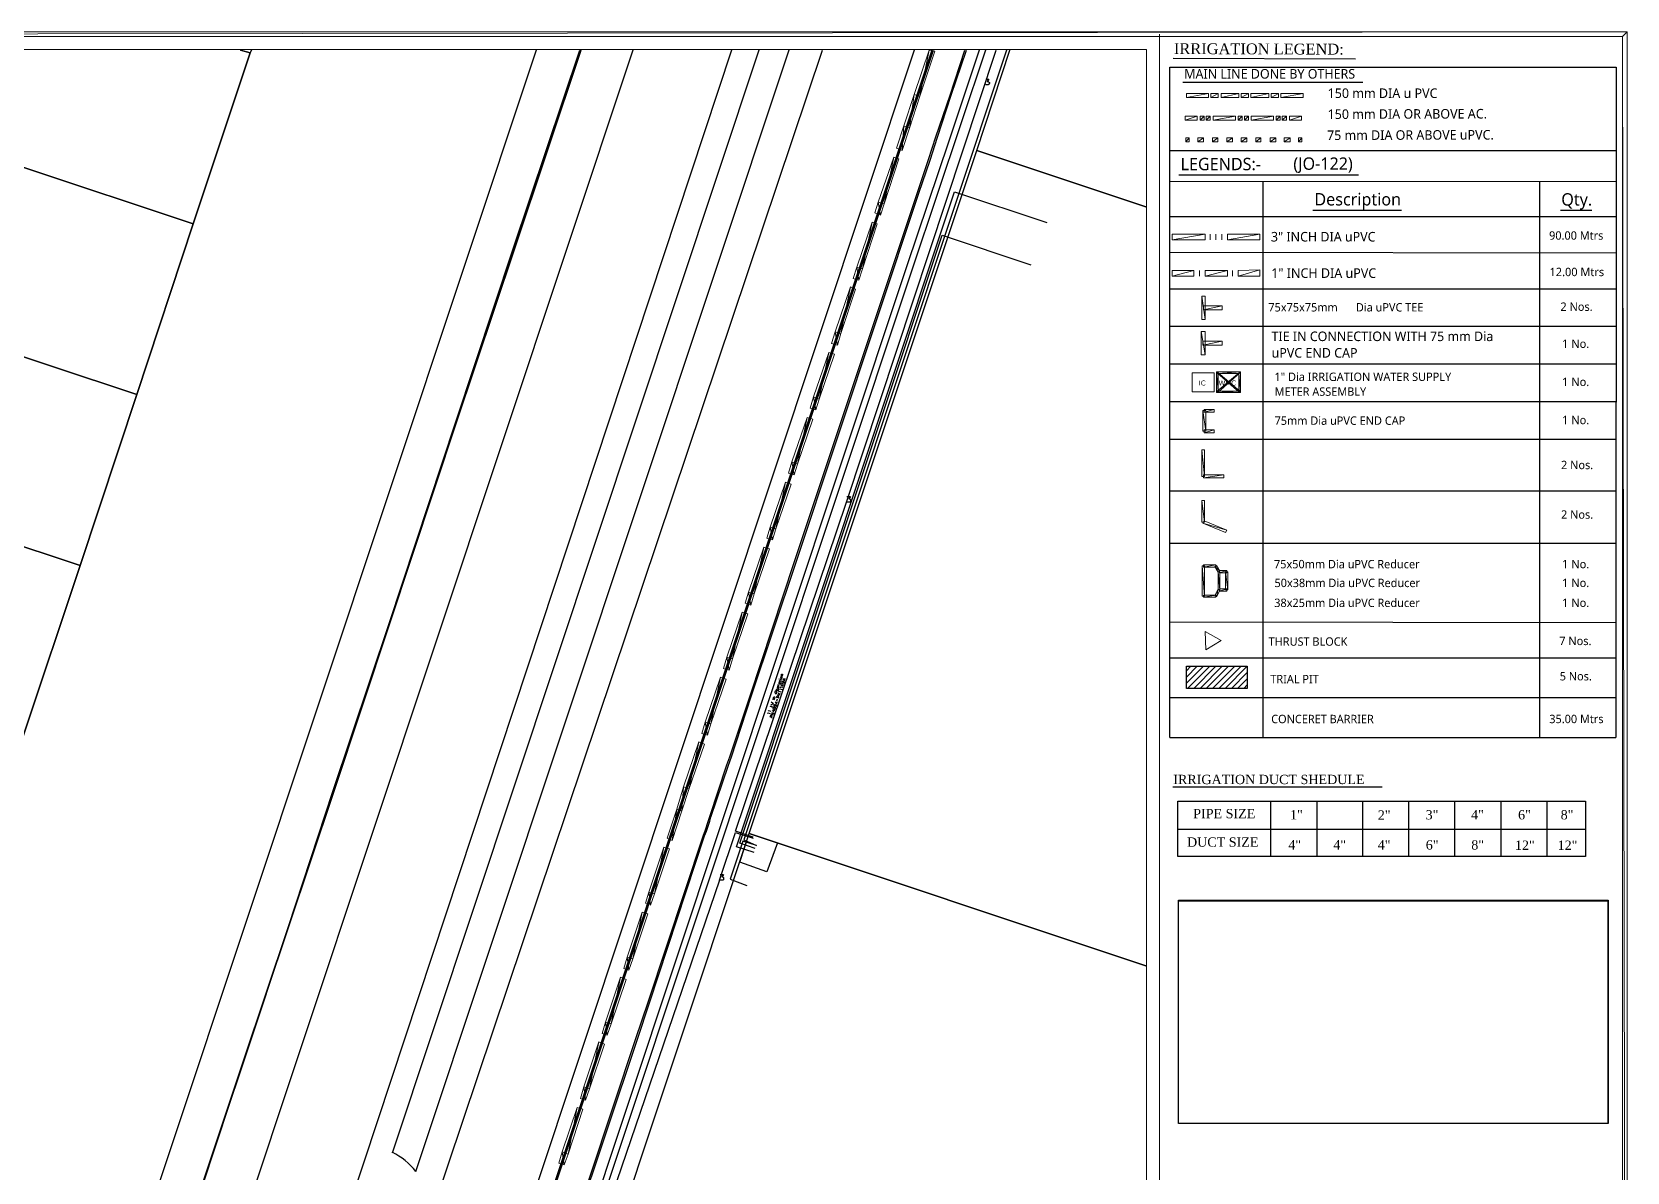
# Model space of a CAD drawing. Header units: inches. Extents: x 5 to 844, y 8 to 596.
# Drawn here: x 483.5 to 843.7, y 338.3 to 595.8 of the extents above; entities that cross this region are included whole.
import ezdxf

# ---------------------------------------------------------------- set-up
doc = ezdxf.new("R2010")
doc.units = ezdxf.units.IN
doc.header["$MEASUREMENT"] = 0
for name, color, linetype in [('PDF_Geometry', 7, 'Continuous'), ('PDF_Images', 7, 'Continuous'), ('PDF_Text', 7, 'Continuous')]:
    doc.layers.add(name, color=color, linetype=linetype)
doc.styles.add('PDF Bookman Old Style', font='BOOKOS.TTF')
doc.styles.add('PDF Segoe UI', font='segoeui.ttf')
doc.styles.add('PDF Verdana', font='verdana.ttf')
picture_1 = doc.add_image_def('image3.png', size_in_pixel=(641, 333))

msp = doc.modelspace()

# ---------------------------------------------------------------- linework, layer by layer
at = {"layer": 'PDF_Geometry', "lineweight": 0}
for points in [[(843.66, 595.79), (6.31, 594.76), (5.16, 595.79), (843.66, 595.79)], [(842.63, 594.76), (843.66, 595.79), (6.31, 594.76), (842.63, 594.76)], [(843.66, 595.79), (842.63, 594.76)], [(843.42, 145.15), (842.63, 594.76), (843.66, 595.79), (843.66, 145.15)], [(843.42, 145.15), (842.63, 594.76), (842.63, 145.15)], [(735.15, 145.15), (735.15, 591.8), (10.56, 591.8), (10.56, 12.74)]]:
    msp.add_lwpolyline(points, dxfattribs=at)
at = {"layer": 'PDF_Geometry', "lineweight": 13}
msp.add_lwpolyline([(738.11, 145.15), (738.11, 595.27)], dxfattribs=at)
at = {"layer": 'PDF_Geometry', "lineweight": 25}
for points in [[(597.33, 591.67), (448.83, 145.68), (371.7, 106.98), (427.62, 274.76), (430.19, 282.47), (437.91, 279.9), (440.35, 287.61), (432.76, 290.19), (442.92, 321.04), (455.78, 359.61), (481.49, 436.75), (494.35, 475.32), (507.2, 513.89), (519.93, 552.46), (532.79, 591.03), (533.04, 591.67)], [(530.6, 591.67), (532.79, 591.03), (519.93, 552.46), (442.92, 578.04), (447.42, 591.67)], [(641.43, 591.67), (469.15, 70.85)], [(486.12, 67.9), (662, 591.67)], [(533.04, 591.67), (532.79, 591.03), (530.6, 591.67)], [(668.79, 126.62), (561.46, 162.39), (645.41, 414.77), (735.02, 384.94), (645.41, 414.77), (696.84, 569.04), (735.02, 556.32), (696.84, 569.04), (704.29, 591.67)], [(740.42, 436.49), (740.42, 587.81), (841.22, 587.81), (841.09, 436.49)], [(430.06, 539.47), (442.92, 578.04), (519.93, 552.46), (507.2, 513.89), (430.06, 539.47)], [(417.21, 500.9), (430.06, 539.47), (507.2, 513.89), (494.35, 475.32), (417.21, 500.9)], [(404.35, 462.46), (417.21, 500.9), (494.35, 475.32), (481.49, 436.75), (404.35, 462.46)], [(652.48, 449.99), (652.61, 449.86), (652.61, 449.73), (652.74, 449.86), (652.87, 449.86), (652.87, 449.99), (652.87, 450.12), (652.74, 450.25), (652.61, 450.25), (652.61, 450.12), (652.48, 449.99)], [(653, 450.38), (652.61, 450.38)], [(652.74, 450.38), (652.74, 450.51), (652.74, 450.63), (652.74, 450.76), (652.87, 450.76), (653.12, 450.63)], [(651.2, 446.65), (651.2, 446.52), (651.32, 446.52), (651.32, 446.39), (651.45, 446.39), (651.58, 446.39), (651.71, 446.52), (651.71, 446.65), (651.71, 446.78), (651.58, 446.91), (651.45, 446.91), (651.32, 446.91), (651.2, 446.78), (651.2, 446.65)], [(651.58, 447.16), (651.58, 447.29), (651.71, 447.42), (651.84, 447.42), (651.97, 447.42), (651.97, 447.29), (651.97, 447.16), (651.84, 447.03)], [(652.1, 446.91), (651.58, 447.16), (651.58, 447.03)], [(651.84, 447.68), (651.97, 448.06), (651.84, 448.06), (651.84, 447.93), (651.84, 447.81), (651.84, 447.68), (651.97, 447.68), (652.1, 447.68), (652.1, 447.81), (652.1, 447.93)], [(651.97, 448.19), (651.97, 448.32), (651.97, 448.45)], [(652.22, 448.06), (651.97, 448.19), (652.1, 448.19)], [(651.97, 446.65), (652.22, 446.01)], [(652.1, 449.35), (652.48, 449.22), (652.61, 449.22), (652.61, 449.35)], [(652.48, 448.83), (652.22, 448.96), (652.1, 448.83), (652.1, 448.71), (652.1, 448.58), (652.22, 448.58), (652.35, 448.58), (652.48, 448.71), (652.48, 448.83)], [(652.22, 446.78), (652.1, 446.91), (652.61, 446.78)], [(652.22, 449.61), (652.22, 449.73), (652.22, 449.61)], [(652.22, 449.22), (652.35, 449.35)], [(652.35, 449.61), (652.74, 449.48)], [(652.35, 447.29), (652.35, 447.42), (652.87, 447.29)], [(652.48, 447.68), (652.48, 447.81), (652.48, 447.93), (653, 447.81)], [(652.61, 448.45), (652.61, 448.32), (652.74, 448.19), (652.87, 448.19), (653, 448.19), (653.12, 448.19), (653.12, 448.32), (653.12, 448.45), (653, 448.58), (652.87, 448.58), (652.74, 448.58), (652.61, 448.45)], [(652.87, 448.83), (652.87, 448.96), (652.87, 449.09), (652.87, 449.22), (653, 449.22), (653.12, 449.22), (653.12, 449.09), (653.25, 448.71), (653.38, 449.09)], [(653.51, 449.22), (653.12, 449.73), (653.64, 449.73)], [(653.38, 449.48), (653.51, 449.73)], [(650.68, 443.31), (650.17, 443.43)], [(650.3, 443.95), (650.94, 444.08), (650.42, 444.46)], [(650.42, 443.69), (650.55, 443.31)], [(650.42, 443.43), (650.68, 443.56)], [(651.2, 444.98), (650.68, 445.11)], [(650.81, 443.18), (650.81, 443.05), (650.94, 442.92), (651.07, 442.92), (651.07, 442.79), (651.2, 442.79), (651.32, 442.92), (651.32, 443.05), (651.45, 443.18), (651.32, 443.18), (651.2, 443.31), (651.07, 443.31), (650.94, 443.31), (650.94, 443.18), (650.81, 443.18)], [(650.94, 445.36), (650.94, 445.49), (651.07, 445.62), (651.2, 445.62), (651.32, 445.49)], [(651.32, 445.23), (650.94, 445.36), (651.07, 445.23)], [(651.32, 443.95), (651.32, 443.82), (651.45, 443.82), (651.32, 443.69), (651.32, 443.56), (651.2, 443.56), (651.2, 443.43), (651.2, 443.56), (651.07, 443.56), (651.07, 443.69), (651.07, 443.82), (651.2, 443.95), (651.32, 443.95), (651.45, 443.82), (651.58, 443.82), (651.58, 443.69), (651.58, 443.56), (651.45, 443.43)], [(651.84, 444.33), (651.32, 444.46), (651.58, 444.08), (651.71, 444.46)], [(652.22, 445.36), (651.71, 445.49), (651.71, 445.75), (651.84, 445.88), (651.97, 445.88), (652.1, 445.88), (651.97, 445.75), (651.97, 445.49)], [(651.71, 444.72), (651.84, 445.23)], [(652.35, 446.01), (651.84, 446.13)], [(652.1, 446.26), (652.48, 446.39)], [(649.65, 441.89), (649.65, 441.89), (649.65, 442.02), (650.17, 441.89)], [(649.91, 442.41), (649.78, 442.54), (650.3, 442.41)], [(650.68, 440.86), (650.17, 441.12), (650.3, 441.38), (650.3, 441.51), (650.42, 441.51), (650.55, 441.38), (650.55, 441.25), (650.42, 440.99)], [(650.94, 441.51), (650.42, 441.76)], [(650.55, 442.15), (650.68, 441.64)], [(651.2, 442.54), (650.68, 442.66), (650.94, 442.28), (651.07, 442.66)], [(650.68, 441.76), (651.07, 442.02)], [(740.42, 436.49), (841.09, 436.49)], [(741.06, 425.31), (788.37, 425.31)], [(742.22, 422.09), (834.27, 422.09), (834.27, 409.62), (742.22, 409.62), (742.22, 422.09)], [(763.18, 422.09), (763.18, 409.62)], [(773.59, 422.09), (773.59, 409.62)], [(783.88, 422.09), (783.88, 409.62)], [(794.29, 422.09), (794.29, 409.62)], [(804.7, 422.09), (804.7, 409.62)], [(815.12, 422.09), (815.12, 409.62)], [(825.53, 422.09), (825.53, 409.62)], [(742.22, 415.79), (834.27, 415.79)], [(742.35, 349.33), (742.35, 399.59), (839.29, 399.59), (839.29, 349.33), (742.35, 349.33)]]:
    msp.add_lwpolyline(points, dxfattribs=at)
at = {"layer": 'PDF_Geometry', "color": 252, "lineweight": 20, "true_color": 0x989898}
for points in [[(533.04, 591.67), (532.79, 591.03), (519.93, 552.46), (507.2, 513.89), (494.35, 475.32), (481.49, 436.75), (455.78, 359.61), (442.92, 321.04), (432.76, 290.19), (440.35, 287.61), (437.91, 279.9), (430.19, 282.47), (427.62, 274.76), (371.7, 106.98), (448.83, 145.68), (597.33, 591.67)], [(447.42, 591.67), (442.92, 578.04), (430.06, 539.47), (417.21, 500.9), (404.35, 462.46), (392.78, 427.75), (469.92, 402.04), (481.49, 436.75), (494.35, 475.32), (507.2, 513.89), (519.93, 552.46), (532.79, 591.03), (533.04, 591.67)], [(704.29, 591.67), (696.84, 569.04), (645.41, 414.76), (561.46, 162.39), (511.7, 12.87)]]:
    msp.add_lwpolyline(points, dxfattribs=at)
at = {"layer": 'PDF_Geometry', "color": 30, "lineweight": 25}
for points in [[(457.96, 143.36), (458.35, 144.52), (467.22, 171.01), (469.79, 178.59), (472.23, 186.18), (482.39, 216.65), (494.99, 254.57), (507.59, 292.5), (518.65, 325.54), (531.24, 363.47), (541.4, 393.81), (551.43, 424.28), (564.16, 462.21), (579.2, 507.72), (592.18, 546.8), (607.23, 591.67)], [(607.36, 591.67), (592.31, 546.8), (579.33, 507.72), (564.16, 462.21), (551.56, 424.15), (541.4, 393.81), (531.37, 363.47), (518.65, 325.54), (507.72, 292.5), (495.12, 254.57), (482.52, 216.52), (472.36, 186.18), (469.79, 178.59), (467.35, 171.01), (458.48, 144.39), (458.09, 143.24)], [(458.09, 143.24), (458.48, 144.39), (467.35, 170.88), (469.92, 178.59), (472.49, 186.18), (482.52, 216.52), (495.25, 254.57), (507.85, 292.5), (518.77, 325.41), (531.37, 363.47), (541.53, 393.81), (551.69, 424.15), (564.29, 462.21), (579.33, 507.59), (592.44, 546.67), (607.48, 591.67)]]:
    msp.add_lwpolyline(points, dxfattribs=at)
at = {"layer": 'PDF_Geometry', "color": 252, "lineweight": 25, "true_color": 0x989898}
for points in [[(619.18, 591.67), (485.6, 190.16), (487.28, 186.69), (485.6, 181.68)], [(682.69, 591.67), (542.82, 171.13)], [(647.6, 591.67), (564.8, 342.64)], [(654.41, 591.67), (570.07, 338.4)]]:
    msp.add_lwpolyline(points, dxfattribs=at)
at = {"layer": 'PDF_Geometry', "color": 3, "lineweight": 25}
for points in [[(697.35, 591.67), (690.54, 571.1), (681.02, 542.94), (639.11, 416.95), (555.16, 164.58), (548.34, 144.26), (504.63, 12.87)], [(698.77, 591.67), (682.31, 542.43), (549.63, 143.75), (506.05, 12.87)], [(599.13, 306.13), (619.83, 368.48), (622.65, 376.71), (635.13, 414.38), (635.51, 415.41), (636.28, 417.72), (636.54, 418.62), (640.4, 430.32), (641.04, 432.12), (645.67, 445.88), (655.57, 475.96), (683.47, 559.53), (685.91, 566.99), (687.58, 572.13), (690.79, 581.51), (694.14, 591.67)], [(599.38, 306), (620.21, 368.35), (622.91, 376.58), (635.38, 414.25), (635.77, 415.28), (636.54, 417.59), (636.8, 418.49), (640.78, 430.19), (641.43, 432.12), (645.92, 445.75), (655.95, 475.83), (683.72, 559.4), (686.29, 566.86), (687.97, 572), (691.05, 581.51), (694.52, 591.67)], [(667.4, 489.59), (701.21, 591.67)], [(698.89, 585.11), (699.54, 585.11), (699.15, 584.6), (699.41, 584.6), (699.54, 584.47), (699.67, 584.34), (699.67, 584.21), (699.54, 583.96), (699.41, 583.83), (699.28, 583.83), (699.02, 583.83), (698.89, 583.83), (698.77, 583.96), (698.77, 584.09)], [(667.52, 490.88), (668.3, 490.88), (667.91, 490.36), (668.04, 490.36), (668.17, 490.36), (668.3, 490.23), (668.3, 490.1), (668.3, 489.98), (668.3, 489.72), (668.17, 489.59), (667.91, 489.59), (667.78, 489.59), (667.52, 489.59), (667.52, 489.72), (667.4, 489.85)], [(646.31, 413.99), (642.32, 415.28), (667.4, 489.59)], [(638.73, 404.22), (642.32, 415.02), (646.31, 413.74)], [(638.73, 404.22), (595.53, 277.71), (557.47, 159.18), (557.21, 158.66)], [(638.85, 405.51), (639.63, 405.51), (639.24, 404.99), (639.37, 404.99), (639.5, 404.99), (639.63, 404.87), (639.63, 404.74), (639.63, 404.61), (639.63, 404.35), (639.5, 404.22), (639.24, 404.22), (639.11, 404.22), (638.85, 404.22), (638.85, 404.35), (638.73, 404.48)]]:
    msp.add_lwpolyline(points, dxfattribs=at)
at = {"layer": 'PDF_Geometry', "color": 3, "lineweight": 90}
msp.add_lwpolyline([(686.81, 591.67), (681.02, 574.31), (629.6, 420.04), (543.07, 159.95), (540.5, 152.11)], dxfattribs=at)
at = {"layer": 'PDF_Geometry', "color": 6, "lineweight": 25}
for points in [[(703.52, 591.67), (644.25, 413.35), (647.08, 412.07), (644, 413.09), (641.17, 404.48), (644.9, 403.07)], [(646.57, 410.52), (642.58, 411.81), (691.82, 559.66), (712.65, 552.72)], [(646.82, 411.42), (643.35, 412.58), (688.99, 549.89), (709.05, 543.2)], [(744.15, 451.53), (745.18, 452.56)], [(744.15, 450.12), (746.59, 452.56)], [(744.15, 448.71), (748.01, 452.56)], [(744.15, 452.56), (757.91, 452.56), (757.91, 447.55), (744.15, 447.55), (744.15, 452.56)], [(744.41, 447.55), (749.42, 452.56)], [(745.82, 447.55), (750.83, 452.56)], [(747.23, 447.55), (752.25, 452.56)], [(748.65, 447.55), (753.66, 452.56)], [(750.06, 447.55), (755.08, 452.56)], [(751.48, 447.55), (756.49, 452.56)], [(752.89, 447.55), (757.91, 452.56)], [(754.31, 447.55), (757.91, 451.15)], [(755.72, 447.55), (757.91, 449.73)], [(757.13, 447.55), (757.91, 448.32)]]:
    msp.add_lwpolyline(points, dxfattribs=at)
at = {"layer": 'PDF_Geometry', "color": 3, "lineweight": 0}
for points in [[(682.69, 581.64), (683.98, 581.26), (686.04, 591.67), (682.69, 581.64)], [(683.98, 581.26), (686.04, 591.67), (687.32, 591.41), (683.98, 581.26)], [(686.04, 591.67), (687.32, 591.41), (686.42, 591.67), (686.04, 591.67)], [(680.38, 574.57), (681.67, 574.06), (682.69, 581.64), (680.38, 574.57)], [(681.67, 574.06), (682.69, 581.64), (683.98, 581.26), (681.67, 574.06)], [(744.15, 581.9), (744.15, 581), (749.16, 581.9), (744.15, 581.9)], [(744.15, 581), (749.16, 581.9), (749.16, 581), (744.15, 581)], [(749.68, 581.9), (749.68, 581), (751.35, 581.9), (749.68, 581.9)], [(749.68, 581), (751.35, 581.9), (751.35, 581), (749.68, 581)], [(751.99, 581.9), (751.99, 581), (755.98, 581.9), (751.99, 581.9)], [(751.99, 581), (755.98, 581.9), (755.98, 581), (751.99, 581)], [(756.49, 581.9), (756.49, 581), (758.16, 581.9), (756.49, 581.9)], [(756.49, 581), (758.16, 581.9), (758.16, 581), (756.49, 581)], [(758.68, 581.9), (758.68, 581), (762.79, 581.9), (758.68, 581.9)], [(758.68, 581), (762.79, 581.9), (762.79, 581), (758.68, 581)], [(763.3, 581.9), (763.3, 581), (764.98, 581.9), (763.3, 581.9)], [(763.3, 581), (764.98, 581.9), (764.98, 581), (763.3, 581)], [(765.49, 581.9), (765.49, 581), (770.5, 581.9), (765.49, 581.9)], [(765.49, 581), (770.5, 581.9), (770.5, 581), (765.49, 581)], [(770.5, 581.9), (770.5, 581)], [(743.89, 576.76), (743.89, 575.86), (746.59, 576.76), (743.89, 576.76)], [(743.89, 575.86), (746.59, 576.76), (746.59, 575.86), (743.89, 575.86)], [(747.23, 576.76), (747.23, 575.86), (748.13, 576.76), (747.23, 576.76)], [(747.23, 575.86), (748.13, 576.76), (748.13, 575.86), (747.23, 575.86)], [(748.65, 576.76), (748.65, 575.86), (749.55, 576.76), (748.65, 576.76)], [(748.65, 575.86), (749.55, 576.76), (749.55, 575.86), (748.65, 575.86)], [(750.19, 576.76), (750.19, 575.86), (755.21, 576.76), (750.19, 576.76)], [(750.19, 575.86), (755.21, 576.76), (755.21, 575.86), (750.19, 575.86)], [(755.85, 576.76), (755.85, 575.86), (756.75, 576.76), (755.85, 576.76)], [(755.85, 575.86), (756.75, 576.76), (756.75, 575.86), (755.85, 575.86)], [(757.26, 576.76), (757.26, 575.86), (758.16, 576.76), (757.26, 576.76)], [(757.26, 575.86), (758.16, 576.76), (758.16, 575.86), (757.26, 575.86)], [(758.8, 576.76), (758.8, 575.86), (763.82, 576.76), (758.8, 576.76)], [(758.8, 575.86), (763.82, 576.76), (763.82, 575.86), (758.8, 575.86)], [(764.46, 576.76), (764.46, 575.86), (765.36, 576.76), (764.46, 576.76)], [(764.46, 575.86), (765.36, 576.76), (765.36, 575.86), (764.46, 575.86)], [(765.75, 576.76), (765.75, 575.86), (766.78, 576.76), (765.75, 576.76)], [(765.75, 575.86), (766.78, 576.76), (766.78, 575.86), (765.75, 575.86)], [(767.42, 576.76), (767.42, 575.86), (770.12, 576.76), (767.42, 576.76)], [(767.42, 575.86), (770.12, 576.76), (770.12, 575.86), (767.42, 575.86)], [(770.12, 576.76), (770.12, 575.86)], [(680.38, 574.57), (679.99, 569.04), (678.71, 569.56), (680.38, 574.57)], [(681.67, 574.06), (680.38, 574.57), (679.99, 569.04), (681.67, 574.06)], [(681.67, 574.06), (680.38, 574.57)], [(744.02, 571.87), (744.02, 570.97), (744.79, 571.87), (744.02, 571.87)], [(744.02, 570.97), (744.79, 571.87), (744.79, 570.97), (744.02, 570.97)], [(746.72, 571.87), (746.72, 570.97), (748.01, 571.87), (746.72, 571.87)], [(746.72, 570.97), (748.01, 571.87), (748.01, 570.97), (746.72, 570.97)], [(750.06, 571.87), (750.06, 570.97), (751.22, 571.87), (750.06, 571.87)], [(750.06, 570.97), (751.22, 571.87), (751.22, 570.97), (750.06, 570.97)], [(753.28, 571.87), (753.28, 570.97), (754.56, 571.87), (753.28, 571.87)], [(753.28, 570.97), (754.56, 571.87), (754.56, 570.97), (753.28, 570.97)], [(756.49, 571.87), (756.49, 570.97), (757.78, 571.87), (756.49, 571.87)], [(756.49, 570.97), (757.78, 571.87), (757.78, 570.97), (756.49, 570.97)], [(759.83, 571.87), (759.83, 570.97), (760.99, 571.87), (759.83, 571.87)], [(759.83, 570.97), (760.99, 571.87), (760.99, 570.97), (759.83, 570.97)], [(763.05, 571.87), (763.05, 570.97), (764.33, 571.87), (763.05, 571.87)], [(763.05, 570.97), (764.33, 571.87), (764.33, 570.97), (763.05, 570.97)], [(766.26, 571.87), (766.26, 570.97), (767.55, 571.87), (766.26, 571.87)], [(766.26, 570.97), (767.55, 571.87), (767.55, 570.97), (766.26, 570.97)], [(769.48, 571.87), (769.48, 570.97), (770.25, 571.87), (769.48, 571.87)], [(769.48, 570.97), (770.25, 571.87), (770.25, 570.97), (769.48, 570.97)], [(770.25, 571.87), (770.25, 570.97)], [(678.07, 567.5), (675.88, 556.96), (674.59, 557.34), (678.07, 567.5)], [(679.22, 567.11), (678.07, 567.5), (675.88, 556.96), (679.22, 567.11)], [(674.59, 557.34), (675.11, 554.39), (673.82, 554.9), (674.59, 557.34)], [(675.88, 556.96), (674.59, 557.34), (675.11, 554.39), (675.88, 556.96)], [(673.18, 552.84), (671, 542.3), (669.71, 542.69), (673.18, 552.84)], [(674.34, 552.46), (673.18, 552.84), (671, 542.3), (674.34, 552.46)], [(669.71, 542.69), (670.22, 539.73), (668.94, 540.12), (669.71, 542.69)], [(671, 542.3), (669.71, 542.69), (670.22, 539.73), (671, 542.3)], [(668.3, 538.19), (666.11, 527.65), (664.82, 528.03), (668.3, 538.19)], [(669.45, 537.67), (668.3, 538.19), (666.11, 527.65), (669.45, 537.67)], [(664.82, 528.03), (665.34, 525.07), (664.05, 525.46), (664.82, 528.03)], [(666.11, 527.65), (664.82, 528.03), (665.34, 525.07), (666.11, 527.65)], [(748.39, 528.16), (747.49, 528.16), (748.39, 522.89), (748.39, 528.16)], [(747.49, 528.16), (748.39, 522.89), (747.49, 522.89), (747.49, 528.16)], [(663.41, 523.4), (661.22, 512.86), (659.94, 513.37), (663.41, 523.4)], [(664.7, 523.02), (663.41, 523.4), (661.22, 512.86), (664.7, 523.02)], [(659.94, 513.37), (660.45, 510.42), (659.17, 510.8), (659.94, 513.37)], [(661.22, 512.86), (659.94, 513.37), (660.45, 510.42), (661.22, 512.86)], [(658.52, 508.75), (656.34, 498.2), (655.05, 498.72), (658.52, 508.75)], [(659.81, 508.36), (658.52, 508.75), (656.34, 498.2), (659.81, 508.36)], [(655.05, 498.72), (655.57, 495.76), (654.28, 496.15), (655.05, 498.72)], [(656.34, 498.2), (655.05, 498.72), (655.57, 495.76), (656.34, 498.2)], [(653.64, 494.09), (651.45, 483.55), (650.17, 483.93), (653.64, 494.09)], [(654.92, 493.7), (653.64, 494.09), (651.45, 483.55), (654.92, 493.7)], [(650.17, 483.93), (650.68, 481.1), (649.4, 481.49), (650.17, 483.93)], [(651.45, 483.55), (650.17, 483.93), (650.68, 481.1), (651.45, 483.55)], [(648.75, 479.43), (646.57, 468.89), (645.28, 469.28), (648.75, 479.43)], [(650.04, 479.05), (648.75, 479.43), (646.57, 468.89), (650.04, 479.05)], [(645.28, 469.28), (645.8, 466.32), (644.51, 466.83), (645.28, 469.28)], [(646.57, 468.89), (645.28, 469.28), (645.8, 466.32), (646.57, 468.89)], [(643.87, 464.78), (641.68, 454.23), (640.4, 454.62), (643.87, 464.78)], [(645.15, 464.39), (643.87, 464.78), (641.68, 454.23), (645.15, 464.39)], [(640.4, 454.62), (640.91, 451.66), (639.63, 452.05), (640.4, 454.62)], [(641.68, 454.23), (640.4, 454.62), (640.91, 451.66), (641.68, 454.23)], [(638.98, 450.12), (636.8, 439.58), (635.51, 439.96), (638.98, 450.12)], [(640.27, 449.61), (638.98, 450.12), (636.8, 439.58), (640.27, 449.61)], [(635.51, 439.96), (636.03, 437.01), (634.74, 437.39), (635.51, 439.96)], [(636.8, 439.58), (635.51, 439.96), (636.03, 437.01), (636.8, 439.58)], [(634.1, 435.46), (631.91, 424.92), (630.63, 425.31), (634.1, 435.46)], [(635.38, 434.95), (634.1, 435.46), (631.91, 424.92), (635.38, 434.95)], [(630.63, 425.31), (630.24, 419.91), (629.08, 420.29), (630.63, 425.31)], [(631.91, 424.92), (630.63, 425.31), (630.24, 419.91), (631.91, 424.92)], [(629.08, 420.29), (628.05, 413.22), (626.9, 413.74), (629.08, 420.29)], [(630.24, 419.91), (629.08, 420.29), (628.05, 413.22), (630.24, 419.91)], [(626.13, 411.68), (624.07, 401.14), (622.78, 401.52), (626.13, 411.68)], [(627.41, 411.29), (626.13, 411.68), (624.07, 401.14), (627.41, 411.29)], [(622.78, 401.52), (623.17, 398.57), (622.01, 399.08), (622.78, 401.52)], [(624.07, 401.14), (622.78, 401.52), (623.17, 398.57), (624.07, 401.14)], [(621.24, 397.02), (619.18, 386.48), (617.9, 386.87), (621.24, 397.02)], [(622.53, 396.64), (621.24, 397.02), (619.18, 386.48), (622.53, 396.64)], [(617.9, 386.87), (618.28, 383.91), (617.13, 384.3), (617.9, 386.87)], [(619.18, 386.48), (617.9, 386.87), (618.28, 383.91), (619.18, 386.48)], [(616.35, 382.37), (614.3, 371.82), (613.01, 372.21), (616.35, 382.37)], [(617.64, 381.85), (616.35, 382.37), (614.3, 371.82), (617.64, 381.85)], [(613.01, 372.21), (613.4, 369.25), (612.24, 369.64), (613.01, 372.21)], [(614.3, 371.82), (613.01, 372.21), (613.4, 369.25), (614.3, 371.82)], [(611.47, 367.71), (609.41, 357.17), (608.13, 357.55), (611.47, 367.71)], [(612.76, 367.2), (611.47, 367.71), (609.41, 357.17), (612.76, 367.2)], [(608.13, 357.55), (608.51, 354.6), (607.36, 354.98), (608.13, 357.55)], [(609.41, 357.17), (608.13, 357.55), (608.51, 354.6), (609.41, 357.17)], [(606.58, 352.93), (604.53, 342.38), (603.24, 342.9), (606.58, 352.93)], [(607.87, 352.54), (606.58, 352.93), (604.53, 342.38), (607.87, 352.54)], [(603.24, 342.9), (603.63, 339.94), (602.47, 340.33), (603.24, 342.9)], [(604.53, 342.38), (603.24, 342.9), (603.63, 339.94), (604.53, 342.38)]]:
    msp.add_lwpolyline(points, dxfattribs=at)
at = {"layer": 'PDF_Geometry', "color": 1, "lineweight": 25}
for points in [[(741.19, 589.87), (782.33, 589.74)], [(742.48, 563.51), (782.98, 563.51)], [(772.69, 555.54), (792.75, 555.54)], [(828.62, 555.54), (835.69, 555.54)], [(643.35, 408.34), (645.41, 414.76), (651.84, 412.71), (649.4, 406.15), (643.35, 408.34)]]:
    msp.add_lwpolyline(points, dxfattribs=at)
at = {"layer": 'PDF_Geometry', "color": 92, "lineweight": 25, "true_color": 0x00b800}
msp.add_lwpolyline([(743.38, 584.47), (784, 584.47)], dxfattribs=at)
at = {"layer": 'PDF_Geometry', "color": 253, "lineweight": 25, "true_color": 0xa0a0a0}
for points in [[(740.42, 569.04), (841.22, 569.04)], [(740.42, 562.1), (841.22, 561.97)], [(761.38, 561.97), (761.38, 436.49)], [(823.86, 561.97), (823.86, 436.49)], [(740.42, 554.13), (841.22, 554.13)], [(740.42, 554.13), (841.22, 554.13)], [(740.42, 554.13), (841.22, 554.13)], [(740.42, 546.03), (841.22, 545.9)], [(740.42, 537.8), (841.22, 537.8)], [(740.42, 529.32), (841.22, 529.32)], [(740.42, 520.83), (841.22, 520.83)], [(740.42, 512.35), (841.22, 512.35)], [(740.42, 512.35), (841.22, 512.35)], [(740.42, 503.86), (841.22, 503.86)], [(740.42, 492.16), (841.09, 492.16)], [(740.42, 480.33), (841.22, 480.33)], [(740.42, 462.59), (841.09, 462.46)], [(740.42, 462.59), (841.09, 462.46)], [(740.42, 454.49), (841.09, 454.49)], [(740.42, 445.49), (841.09, 445.49)]]:
    msp.add_lwpolyline(points, dxfattribs=at)
at = {"layer": 'PDF_Geometry', "color": 1, "lineweight": 0}
for points in [[(740.93, 550.14), (740.93, 548.86), (748.39, 550.14), (740.93, 550.14)], [(740.93, 548.86), (748.39, 550.14), (748.39, 548.86), (740.93, 548.86)], [(749.55, 550.14), (749.55, 548.86)], [(750.83, 550.14), (750.83, 548.86)], [(752.12, 550.14), (752.12, 548.86)], [(753.41, 550.14), (753.41, 548.86), (760.73, 550.14), (753.41, 550.14)], [(753.41, 548.86), (760.73, 550.14), (760.73, 548.86), (753.41, 548.86)], [(760.73, 550.14), (760.73, 548.86)], [(740.93, 541.92), (740.93, 540.63), (745.82, 541.92), (740.93, 541.92)], [(740.93, 540.63), (745.82, 541.92), (745.82, 540.63), (740.93, 540.63)], [(747.11, 541.92), (747.11, 540.63)], [(748.39, 541.92), (748.39, 540.63), (753.41, 541.92), (748.39, 541.92)], [(748.39, 540.63), (753.41, 541.92), (753.41, 540.63), (748.39, 540.63)], [(754.56, 541.92), (754.56, 540.63)], [(755.85, 541.92), (755.85, 540.63), (760.73, 542.04), (755.85, 541.92)], [(755.85, 540.63), (760.73, 542.04), (760.73, 540.63), (755.85, 540.63)], [(760.73, 542.04), (760.73, 540.63)], [(748.39, 536.13), (747.62, 536.13), (748.39, 530.86), (748.39, 536.13)], [(747.62, 536.13), (748.39, 530.86), (747.62, 530.86), (747.62, 536.13)], [(748.01, 533.94), (748.01, 533.04), (752.25, 533.94), (748.01, 533.94)], [(748.01, 533.04), (752.25, 533.94), (752.25, 533.04), (748.01, 533.04)], [(747.88, 525.97), (747.88, 525.07), (752.25, 525.97), (747.88, 525.97)], [(747.88, 525.07), (752.25, 525.97), (752.25, 525.07), (747.88, 525.07)], [(748.52, 510.29), (747.88, 510.29), (748.52, 505.66), (748.52, 510.29)], [(747.88, 510.29), (748.52, 505.66), (747.88, 505.66), (747.88, 510.29)], [(750.45, 509.9), (750.45, 510.55), (748.13, 509.9), (750.45, 509.9)], [(750.45, 510.55), (748.13, 509.9), (748.13, 510.55), (750.45, 510.55)], [(748.13, 505.92), (748.13, 505.27), (750.45, 505.92), (748.13, 505.92)], [(748.13, 505.27), (750.45, 505.92), (750.45, 505.27), (748.13, 505.27)], [(748.26, 501.42), (747.62, 501.42), (748.26, 495.38), (748.26, 501.42)], [(747.62, 501.42), (748.26, 495.38), (747.62, 495.38), (747.62, 501.42)], [(748.01, 495.76), (748.01, 495.12), (752.63, 495.76), (748.01, 495.76)], [(748.01, 495.12), (752.63, 495.76), (752.63, 495.12), (748.01, 495.12)], [(748.26, 489.98), (747.62, 489.98), (748.26, 485.09), (748.26, 489.98)], [(747.62, 489.98), (748.26, 485.09), (747.62, 485.09), (747.62, 489.98)], [(748.13, 485.35), (747.88, 484.83), (753.28, 483.29), (748.13, 485.35)], [(747.88, 484.83), (753.28, 483.29), (753.02, 482.78), (747.88, 484.83)], [(750.83, 474.93), (750.83, 475.45), (748.01, 474.93), (750.83, 474.93)], [(750.83, 475.45), (748.01, 474.93), (748.01, 475.45), (750.83, 475.45)], [(748.26, 475.19), (747.75, 475.19), (748.26, 468.38), (748.26, 475.19)], [(747.75, 475.19), (748.26, 468.38), (747.75, 468.38), (747.75, 475.19)], [(751.73, 474.03), (750.58, 475.06), (750.96, 475.32), (751.73, 474.03)], [(751.35, 473.78), (751.73, 474.03), (750.58, 475.06), (751.35, 473.78)], [(751.73, 473.9), (751.35, 473.9), (751.73, 469.79), (751.73, 473.9)], [(751.35, 473.9), (751.73, 469.79), (751.35, 469.79), (751.35, 473.9)], [(753.28, 473.65), (753.28, 474.16), (751.61, 473.65), (753.28, 473.65)], [(753.28, 474.16), (751.61, 473.65), (751.61, 474.16), (753.28, 474.16)], [(753.02, 469.79), (753.53, 469.79), (753.02, 473.9), (753.02, 469.79)], [(753.53, 469.79), (753.02, 473.9), (753.53, 473.9), (753.53, 469.79)], [(748.01, 468.63), (748.01, 468.12), (750.83, 468.63), (748.01, 468.63)], [(748.01, 468.12), (750.83, 468.63), (750.83, 468.12), (748.01, 468.12)], [(750.58, 468.51), (750.96, 468.25), (751.35, 469.92), (750.58, 468.51)], [(750.96, 468.25), (751.35, 469.92), (751.73, 469.66), (750.96, 468.25)], [(751.61, 470.05), (751.61, 469.53), (753.28, 470.05), (751.61, 470.05)], [(751.61, 469.53), (753.28, 470.05), (753.28, 469.53), (751.61, 469.53)]]:
    msp.add_lwpolyline(points, dxfattribs=at)
at = {"layer": 'PDF_Geometry', "color": 6, "lineweight": 0}
for points in [[(750.45, 518.77), (750.45, 514.53), (745.43, 514.53), (745.43, 518.77), (750.45, 518.77)], [(750.96, 519.03), (751.35, 518.65), (756.36, 519.03), (750.96, 519.03)], [(750.96, 514.4), (751.35, 514.66), (750.96, 519.03), (750.96, 514.4)], [(751.35, 514.66), (750.96, 519.03), (751.35, 518.65), (751.35, 514.66)], [(756.11, 518.9), (751.22, 514.4), (751.09, 514.66), (756.11, 518.9)], [(751.22, 518.9), (751.09, 518.77), (756.23, 514.66), (751.22, 518.9)], [(751.09, 518.77), (756.23, 514.66), (756.11, 514.4), (751.09, 518.77)], [(756.23, 518.77), (756.11, 518.9), (751.22, 514.4), (756.23, 518.77)], [(751.35, 518.65), (756.36, 519.03), (755.98, 518.65), (751.35, 518.65)], [(756.36, 519.03), (755.98, 518.65), (756.36, 514.4), (756.36, 519.03)], [(755.98, 518.65), (756.36, 514.4), (755.98, 514.66), (755.98, 518.65)], [(756.36, 514.4), (755.98, 514.66), (750.96, 514.4), (756.36, 514.4)], [(755.98, 514.66), (750.96, 514.4), (751.35, 514.66), (755.98, 514.66)]]:
    msp.add_lwpolyline(points, dxfattribs=at)
at = {"layer": 'PDF_Geometry', "color": 92, "lineweight": 0, "true_color": 0x00b800}
msp.add_lwpolyline([(751.99, 458.35), (748.52, 456.29), (748.39, 460.41), (751.99, 458.35)], dxfattribs=at)
at = {"layer": 'PDF_Geometry', "color": 252, "lineweight": 25, "true_color": 0x989898}
msp.add_arc((557.92, 328.95), 15.49, 37.8101, 63.4071, dxfattribs=at)

# ---------------------------------------------------------------- texts
at = {"layer": 'PDF_Text', "color": 1, "insert": (741.33, 590.73), "char_height": 2.452, "attachment_point": 7, "rotation": 359.809, "style": 'PDF Bookman Old Style'}
msp.add_mtext('\\W0.999691;IRRIGATION LEGEND:', dxfattribs=at)
at = {"layer": 'PDF_Text', "color": 92, "true_color": 0x00b800, "char_height": 2.1605, "attachment_point": 7, "style": 'PDF Segoe UI'}
for s, insert in [('\\W1.000315;MAIN LINE DONE BY OTHERS', (743.66, 585.21)), ('\\W1.003542;150 mm DIA u PVC', (776.03, 580.83))]:
    msp.add_mtext(s, dxfattribs=dict(at, insert=insert))
at = {"layer": 'PDF_Text', "color": 92, "true_color": 0x00b800, "char_height": 2.1605, "attachment_point": 7, "rotation": 0.191, "style": 'PDF Segoe UI'}
for s, insert in [('\\W1.002470;150 mm DIA OR ABOVE AC.', (776.03, 576.08)), ('\\W1.000490;75 mm DIA OR ABOVE uPVC.', (775.91, 571.32))]:
    msp.add_mtext(s, dxfattribs=dict(at, insert=insert))
at = {"layer": 'PDF_Text', "color": 1, "attachment_point": 7, "style": 'PDF Segoe UI'}
for s, insert, char_height in [('\\W1.000224;LEGENDS:-', (742.84, 564.5), 2.7906), ('\\W1.000024;(JO-122)', (768.3, 563.91), 2.7906), ('\\W0.999988;Description', (773.06, 555.66), 2.7906), ('\\W1.000408;Qty.', (828.8, 555.63), 2.7906), ('\\W0.999595;3" INCH DIA uPVC', (763.24, 548.43), 2.1605), ('\\W1.003769;1" INCH DIA uPVC', (763.3, 540.21), 2.1605)]:
    msp.add_mtext(s, dxfattribs=dict(at, insert=insert, char_height=char_height))
at = {"layer": 'PDF_Text', "attachment_point": 7}
for s, insert, char_height, style in [('\\W1.000230;90.00 Mtrs', (826.04, 548.83), 1.8904, 'PDF Segoe UI'), ('\\W1.006672;12.00 Mtrs', (826.14, 540.6), 1.8904, 'PDF Segoe UI'), ('\\W1.000872;75x75x75mm', (762.65, 532.63), 1.8904, 'PDF Segoe UI'), ('\\W1.000171;Dia uPVC TEE', (782.42, 532.63), 1.8904, 'PDF Segoe UI'), ('\\W1.002401;2 Nos.', (828.61, 532.76), 1.8904, 'PDF Segoe UI'), ('\\W1.000152;TIE IN CONNECTION WITH 75 mm Dia', (763.37, 525.94), 2.1605, 'PDF Segoe UI'), ('\\W1.013512;1 No.', (828.97, 524.4), 1.8904, 'PDF Segoe UI'), ('\\W1.000132;uPVC END CAP', (763.39, 522.21), 2.1605, 'PDF Segoe UI'), ('\\W1.001995;1" Dia IRRIGATION WATER SUPPLY', (764.04, 516.94), 1.8904, 'PDF Segoe UI'), ('\\W1.000224;METER ASSEMBLY', (764.07, 513.6), 1.8904, 'PDF Segoe UI'), ('\\W1.013512;1 No.', (828.97, 515.79), 1.8904, 'PDF Segoe UI'), ('\\W1.000548;75mm Dia uPVC END CAP', (764.06, 507.04), 1.8904, 'PDF Segoe UI'), ('\\W1.013512;1 No.', (828.97, 507.17), 1.8904, 'PDF Segoe UI'), ('\\W1.002401;2 Nos.', (828.74, 497.02), 1.8904, 'PDF Segoe UI'), ('\\W1.002401;2 Nos.', (828.74, 485.83), 1.8904, 'PDF Segoe UI'), ('\\W1.000456;75x50mm Dia uPVC Reducer', (763.93, 474.64), 1.8904, 'PDF Segoe UI'), ('\\W1.013512;1 No.', (828.97, 474.64), 1.8904, 'PDF Segoe UI'), ('\\W0.999987;50x38mm Dia uPVC Reducer', (764.04, 470.4), 1.8904, 'PDF Segoe UI'), ('\\W1.013512;1 No.', (828.97, 470.4), 1.8904, 'PDF Segoe UI'), ('\\W0.999708;38x25mm Dia uPVC Reducer', (763.99, 465.9), 1.8904, 'PDF Segoe UI'), ('\\W1.013512;1 No.', (828.97, 465.9), 1.8904, 'PDF Segoe UI'), ('\\W1.000099;THRUST BLOCK', (762.72, 457.16), 1.8904, 'PDF Segoe UI'), ('\\W1.002129;7 Nos.', (828.34, 457.29), 1.8904, 'PDF Segoe UI'), ('\\W1.000342;TRIAL PIT', (763.1, 448.71), 1.8904, 'PDF Segoe UI'), ('\\W0.999941;5 Nos.', (828.45, 449.32), 1.8904, 'PDF Segoe UI'), ('\\W1.000222;CONCERET BARRIER', (763.3, 439.67), 1.8904, 'PDF Segoe UI'), ('\\W0.999339;35.00 Mtrs', (826.09, 439.67), 1.8904, 'PDF Segoe UI'), ('\\W0.999828;IRRIGATION DUCT SHEDULE', (741.19, 425.91), 2.1017, 'PDF Bookman Old Style'), ('\\W0.999411;PIPE SIZE', (745.7, 418.2), 2.1017, 'PDF Bookman Old Style'), ('\\W0.999215;1"', (767.55, 417.98), 2.1017, 'PDF Bookman Old Style'), ('\\W0.999220;2"', (787.37, 417.9), 2.1017, 'PDF Bookman Old Style'), ('\\W0.999336;3"', (798.17, 417.94), 2.1017, 'PDF Bookman Old Style'), ('\\W0.999361;4"', (808.43, 417.98), 2.1017, 'PDF Bookman Old Style'), ('\\W0.999390;6"', (819.04, 417.94), 2.1017, 'PDF Bookman Old Style'), ('\\W0.998972;8"', (828.66, 417.94), 2.1017, 'PDF Bookman Old Style'), ('\\W0.999854;DUCT SIZE', (744.29, 411.77), 2.1017, 'PDF Bookman Old Style'), ('\\W0.999361;4"', (767.16, 411.17), 2.1017, 'PDF Bookman Old Style'), ('\\W0.999361;4"', (777.32, 411.17), 2.1017, 'PDF Bookman Old Style'), ('\\W0.999361;4"', (787.35, 411.17), 2.1017, 'PDF Bookman Old Style'), ('\\W0.999390;6"', (798.21, 411.13), 2.1017, 'PDF Bookman Old Style'), ('\\W0.998972;8"', (808.48, 411.13), 2.1017, 'PDF Bookman Old Style'), ('\\W0.999228;12"', (818.33, 411.09), 2.1017, 'PDF Bookman Old Style'), ('\\W0.999228;12"', (827.97, 411.09), 2.1017, 'PDF Bookman Old Style')]:
    msp.add_mtext(s, dxfattribs=dict(at, insert=insert, char_height=char_height, style=style))
at = {"layer": 'PDF_Text', "color": 6, "char_height": 1.1217, "attachment_point": 7, "style": 'PDF Verdana'}
for s, insert in [('\\W1.000497;IC', (746.95, 515.93)), ('\\W1.000485;WMC', (751.42, 515.93))]:
    msp.add_mtext(s, dxfattribs=dict(at, insert=insert))

# ---------------------------------------------------------------- pictures from other files: only their frames are drawn
at = {"layer": 'PDF_Images'}
image = msp.add_image(picture_1, insert=(742.35, 349.33), size_in_units=(97.07, 50.4), dxfattribs=at)
image.dxf.flags = 15

doc.saveas('drawing.dxf')
